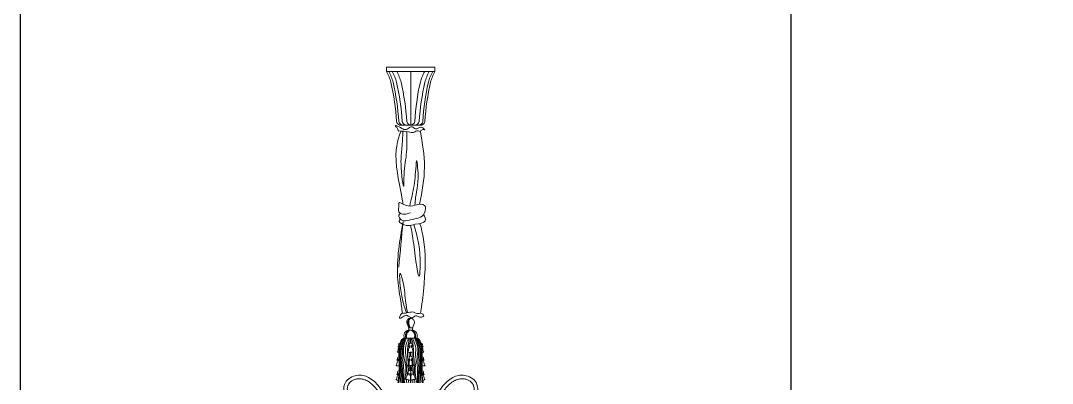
# Model space of a CAD drawing. Header units: inches. Extents: x 258415 to 640093, y 441672 to 945769.
# Drawn here: x 299166 to 299741, y 465417 to 465620 of the extents above; entities that cross this region are included whole.
import ezdxf

# ---------------------------------------------------------------- set-up
doc = ezdxf.new("R2010")
doc.units = ezdxf.units.IN
doc.header["$MEASUREMENT"] = 0
doc.linetypes.add('HIDDEN', pattern=[0.375, 0.25, -0.125])
for name, color, linetype in [('CQ SPOT DETAIL DIMENSION', 9, 'Continuous'), ('CQ-legend tex box', 3, 'Continuous'), ('E-LITE-FIXT-NORM-CEILING', 3, 'Continuous'), ('FURNITURE', 200, 'Continuous')]:
    doc.layers.add(name, color=color, linetype=linetype)
doc.layers.add('Glass', color=4, linetype='Continuous', lineweight=0)
doc.layers.add('GRC', color=41, linetype='Continuous', lineweight=0)

# ---------------------------------------------------------------- blocks, each defined once
blk = doc.blocks.new('chaussette')
at = {"layer": 'FURNITURE', "lineweight": 0}
for points in [[(3306.046574719477, -20045.68049238656, -1.811573916e-07), (3313.225470588218, -20040.89836053093, -1.811573916e-07), (3323.096346574248, -20043.88720241058, -1.811573916e-07), (3329.677071676235, -20040.15115006102, -1.811573916e-07), (3338.800340037322, -20044.48494048292, -1.811573916e-07), (3356.597931184015, -20038.80620151877, -1.811573916e-07), (3360.337027643539, -20038.05899104886, -1.811573916e-07), (3360.037942260149, -20039.55341198869, -1.811573916e-07), (3356.597931184015, -20043.13999194065, -1.811573916e-07), (3354.224907354455, -20047.96877399281, -2.361855704e-07), (3354.205036450085, -20047.92212379628, -1.811573916e-07)], [(3306.046574719477, -20045.68049238656, -1.811573916e-07), (3312.112102494396, -20046.23732062885, -1.811573916e-07), (3314.170986800187, -20048.66198564856, -1.811573916e-07)], [(3314.170986800187, -20048.66198564856, -1.811573916e-07), (3306.532005203044, -20114.91539163831), (3315.546914706253, -20184.17953475285, -1.021109703e-07)], [(3314.170986800187, -20048.66198564856, -1.811573916e-07), (3322.413798894006, -20048.32403698522), (3326.846951243207, -20050.48203052017), (3336.167916524339, -20049.68701615625), (3354.205036450085, -20047.92212379628, -1.811573916e-07)], [(3339.021465660531, -20049.11572680444, -7.39946943e-08), (3340.279970128613, -20091.59542485075), (3344.829539293686, -20135.85880033595), (3345.179636409099, -20149.85640172218), (3350.079514356564, -20109.4653689277), (3348.364588825003, -20079.11088110469), (3346.505015832271, -20048.25046434832, -8.45147419e-08)], [(3333.976640799253, -20187.5169649309, -1.232844883e-07), (3325.891910019012, -20149.55071438101), (3321.651374583395, -20106.47357244927), (3321.298102463887, -20103.29578776195), (3319.177834746078, -20116.007078029), (3323.064886395267, -20171.79551022779), (3324.390479547782, -20185.92264106677, -9.08837163e-08)], [(3332.434594412748, -20200.13179060248, -1.276319446e-07), (3353.072862495661, -20199.51009754398, -3.82895834e-08), (3354.695585909026, -20196.80773053722, -3.82895834e-08), (3354.154628715622, -20186.80889836836, -3.82895834e-08), (3354.154628715622, -20181.94465896868, -3.82895834e-08), (3341.984203115293, -20185.72796217191, -3.82895834e-08), (3323.593450972574, -20185.72698366215, -2.177733281e-07), (3306.284436187854, -20186.26845678577, -3.82895834e-08), (3306.284436187854, -20200.32078643352, -3.82895834e-08), (3332.442054647691, -20213.29217988261, -1.650997575e-07), (3349.827415668893, -20213.29217988482, -3.82895834e-08), (3353.884224202343, -20204.3743369437, -3.82895834e-08), (3351.990948108837, -20200.86128104739, -3.82895834e-08)], [(3308.004196743109, -20203.22031408392, -1.198147134e-07), (3304.932117287749, -20214.64336338821, -3.82895834e-08), (3323.593436541593, -20221.39933393643, -3.82895834e-08), (3350.638777375595, -20218.96721423657, -3.82895834e-08), (3353.203101162594, -20213.73276360264, -3.82895834e-08), (3351.266202478939, -20211.96727137404, -3.82895834e-08), (3352.254833280422, -20211.64842291355, -3.82895834e-08)], [(3346.265071169503, -20216.77806642764, 2.45485651e-08), (3354.40022132623, -20300.97262479839)], [(3307.540844733307, -20391.600676323, -1.811573916e-07), (3313.225470588218, -20394.24428661689, -1.811573916e-07), (3323.096346574248, -20391.25544473724, -1.811573916e-07), (3329.677071676235, -20394.9914970868, -1.811573916e-07), (3338.800340037322, -20390.6577066649, -1.811573916e-07), (3347.000989470053, -20393.49698778591, -1.811573916e-07), (3352.901720545339, -20395.58649735747, -1.811573916e-07), (3352.4535645098, -20392.97461010574, -1.811573916e-07), (3350.904837478104, -20389.39653811056, -1.811573916e-07), (3347.738710204259, -20387.06403746542, -2.361855704e-07), (3347.718839299888, -20387.11068766195, -1.811573916e-07)], [(3307.540844733307, -20391.600676323, -1.811573916e-07), (3310.827452079254, -20387.448948619, -1.811573916e-07), (3314.170986800187, -20386.48066149926, -1.811573916e-07)], [(3314.170986800187, -20386.48066149926, -1.811573916e-07), (3322.413798894006, -20386.8186101626), (3326.846951243207, -20384.66061662765), (3336.167916524339, -20385.45563099157), (3347.718839299888, -20387.11068766195, -1.811573916e-07)]]:
    blk.add_spline(points, degree=3, dxfattribs=at)
for points, knots in [([(3350.698202022694, -20048.66198564821, -1.811573916e-07), (3356.441072907563, -20064.9621469472, 1.58661356e-08), (3366.728061594596, -20094.16001300428, 3.687869719e-07), (3346.245558812653, -20179.03682908166, -5.935482564e-07), (3346.441720960026, -20183.59377585302, -5.10054078e-07)], [0, 0, 0, 0, 66.69233722912706, 119.4634760804531, 119.4634760804531, 119.4634760804531, 119.4634760804531]), ([(3314.869068920442, -20220.20458775169), (3309.675909389103, -20238.02061356687), (3300.495229101219, -20275.78639873601), (3310.176430736947, -20370.96853473483), (3314.170986800187, -20386.48066149926, -1.811573916e-07)], [7.851705752470897, 7.851705752470897, 7.851705752470897, 7.851705752470897, 78.25579741500249, 145.44314636499, 145.44314636499, 145.44314636499, 145.44314636499]), ([(3325.990497792457, -20221.95999830726, 7.955558e-09), (3319.491806051902, -20244.18153836159, 4.0830804e-09), (3312.113516571236, -20272.61106120836), (3316.903983779132, -20338.82367105559), (3326.055176833585, -20259.37360150758), (3330.125445135302, -20233.28821036117), (3332.594197332181, -20223.11680383339)], [6.929288303309227, 6.929288303309227, 6.929288303309227, 6.929288303309227, 83.17515802245137, 101.6255368312711, 160.5566033790075, 195.73678071239, 195.73678071239, 195.73678071239, 195.73678071239]), ([(3346.265071169504, -20216.77806642764, 2.45485651e-08), (3352.384595481557, -20250.9743835283, 1.33721329e-08), (3361.027653458252, -20299.27237798324, -2.4131711e-09), (3351.890341666044, -20355.84236572763), (3348.594666147475, -20377.45107404745), (3347.596283106116, -20386.96093321511, -8.56383019e-08)], [0, 0, 0, 0, 103.070871792522, 145.5746354102439, 170.6189463206208, 170.6189463206208, 170.6189463206208, 170.6189463206208]), ([(3339.93722639444, -20385.36206957429, -7.41064976e-08), (3344.195222308315, -20373.70737233142, -4.12843764e-08), (3350.934083620138, -20355.26221880389, 1.06611226e-08), (3354.07338617574, -20301.22094184463), (3342.520984851315, -20339.61356028448, -2.1357013e-09), (3343.359250703787, -20359.7591314411, 2.36615821e-08), (3339.38916271736, -20378.64888990022, -2.16812204e-08), (3337.989715540591, -20384.57542803763, -3.81565614e-08)], [0, 0, 0, 0, 46.802418400608, 74.0712328144437, 89.4714034643411, 129.853649012188, 147.8063638760538, 147.8063638760538, 147.8063638760538, 147.8063638760538])]:
    blk.add_open_spline(points, degree=3, knots=knots, dxfattribs=at)
blk = doc.blocks.new('tass 32')
at = {"layer": 'FURNITURE', "lineweight": 0, "ltscale": 1000}
for p, q in [((34379.93156182903, 1533.261650482673), (34389.53672703648, 1533.26165048268)), ((34371.05330421824, 1515.233032362128), (34398.41498464727, 1515.233032362128)), ((34384.73414443276, 1474.87589776501), (34384.73414443276, 1483.872440722058)), ((34384.73414443276, 1441.829483035526), (34384.73414443276, 1454.382567747259)), ((34384.73414443276, 1435.38867671485), (34384.73414443276, 1437.049664549275)), ((34384.73414443276, 1415.97294261468), (34384.73414443276, 1433.858100041652))]:
    blk.add_line(p, q, dxfattribs=at)
for points in [[(34384.73414443276, 1559.97294261468, 0.4349751448196316), (34376.13048408975, 1549.7550807695), (34380.70648636588, 1537.998814960345)], [(34384.73414443276, 1559.97294261468, -0.4349751448196316), (34393.33780477577, 1549.7550807695), (34388.76180249964, 1537.998814960345)], [(34379.93156182903, 1533.26165048268, 0.22212779565234), (34371.47280641697, 1526.95241878078, 0.2325605533927818), (34371.05330421824, 1515.233032362128, 0.6477464687390724)], [(34379.93156182903, 1533.26165048268, 0.2829840233453031), (34379.93156182903, 1537.998814960345), (34384.73414443276, 1537.998814960345)], [(34389.53672703648, 1533.26165048268, -0.2829840233453031), (34389.53672703648, 1537.998814960345), (34384.73414443276, 1537.998814960345)], [(34389.53672703648, 1533.26165048268, -0.222127795651059), (34397.99548244852, 1526.95241878078, -0.2325605533927818), (34398.41498464727, 1515.233032362128, -0.6477464687390724)]]:
    blk.add_lwpolyline(points, format="xyb", dxfattribs=at)
for points in [[(34385.52631160356, 1538.049059320074), (34388.7018294813, 1547.785386048959), (34387.88178187727, 1556.271089975205), (34384.91791216574, 1559.540630817148), (34383.1250203017, 1560.023186974409), (34381.61277023261, 1559.252885821766)], [(34387.13543573463, 1537.998814960345), (34390.31095361237, 1547.73514168923), (34389.49090600833, 1556.220845615477), (34386.6377693953, 1559.415618077703), (34384.73414443276, 1560.238320019736), (34383.03831431773, 1560.008602522473)], [(34381.55342551022, 1533.26165048268), (34377.50772984311, 1529.850984160988), (34373.44332681406, 1521.368480512436), (34374.07555250413, 1515.233032362128), (34374.07555250413, 1515.141974522266)], [(34382.04426511584, 1533.26165048268), (34376.51420263593, 1526.963327883859), (34374.61748399384, 1521.458728343266), (34375.50878586093, 1515.233032362128)], [(34382.58183155443, 1533.26165048268), (34377.47027354728, 1526.963327883859), (34375.5735549052, 1521.458728343266), (34376.4648567723, 1515.233032362128)], [(34386.96936147713, 1533.26165048268), (34392.08091948427, 1526.963327883859), (34393.97763812637, 1521.458728343266), (34393.08633625926, 1515.233032362128)], [(34387.50692791572, 1533.26165048268), (34393.03699039563, 1526.963327883859), (34394.93370903772, 1521.458728343266), (34394.04240717062, 1515.233032362128)], [(34387.99776752134, 1533.26165048268), (34392.04346318845, 1529.850984160988), (34396.1078662175, 1521.368480512436), (34395.47564052743, 1515.233032362128), (34395.47564052743, 1515.141974522266)], [(34361.75214861533, 1504.744923768961), (34359.03527843942, 1503.492124777494), (34358.47798612694, 1500.220915219328), (34359.59260816661, 1498.62011346011), (34360.08023426317, 1498.341703016627), (34360.08023426317, 1497.854501884896), (34359.80156939958, 1497.784909560643), (34358.26898747924, 1497.715303520901), (34357.22406907019, 1497.297708428898), (34357.01507042249, 1496.949705661165), (34357.01507042249, 1496.392898489688), (34357.71169516677, 1496.253700125679), (34359.2442770871, 1496.253700125679), (34360.21956669497, 1496.184107801411), (34360.21956669497, 1495.905697357942), (34359.31394330302, 1494.861702770202), (34357.43303030317, 1491.660099251778), (34356.17911324642, 1485.465682903184), (34354.9713534874, 1484.164288456966)], [(34384.73414443276, 1504.365770739808), (34382.01727425684, 1503.112971748342), (34381.45998194436, 1499.841762190175), (34382.57460398405, 1498.240960430958), (34383.06223008062, 1497.962549987474), (34383.06223008062, 1497.475348855743), (34382.78356521702, 1497.40575653149), (34381.25098329668, 1497.336150491748), (34380.20606488763, 1496.918555399745), (34379.99706623993, 1496.570552632012), (34379.99706623993, 1496.013745460535), (34380.69369098421, 1495.874547096526), (34382.22627290453, 1495.874547096526), (34383.2015625124, 1495.804954772258), (34383.2015625124, 1495.526544328793), (34382.29593912045, 1494.482549741049), (34380.4150261206, 1491.280946222625), (34379.16110906386, 1485.086529874032), (34377.15965829518, 1483.608068635105)], [(34384.73414443276, 1504.365770739808), (34387.45101460868, 1503.112971748342), (34388.00830692116, 1499.841762190175), (34386.89368488148, 1498.240960430958), (34386.40605878491, 1497.962549987474), (34386.40605878491, 1497.475348855743), (34386.68472364851, 1497.40575653149), (34388.21730556885, 1497.336150491748), (34389.26222397789, 1496.918555399745), (34389.47122262559, 1496.570552632012), (34389.47122262559, 1496.013745460535), (34388.77459788131, 1495.874547096526), (34387.24201596098, 1495.874547096526), (34386.26672635312, 1495.804954772258), (34386.26672635312, 1495.526544328793), (34387.17234974507, 1494.482549741049), (34389.05326274491, 1491.280946222625), (34390.30717980167, 1485.086529874032), (34391.51493956069, 1483.785135427813)], [(34408.05191477279, 1504.744923768961), (34410.76878494871, 1503.492124777494), (34411.32607726118, 1500.220915219328), (34410.21145522151, 1498.62011346011), (34409.72382912494, 1498.341703016627), (34409.72382912494, 1497.854501884896), (34410.00249398853, 1497.784909560643), (34411.53507590888, 1497.715303520901), (34412.57999431792, 1497.297708428898), (34412.78899296563, 1496.949705661165), (34412.78899296563, 1496.392898489688), (34412.09236822134, 1496.253700125679), (34410.55978630102, 1496.253700125679), (34409.58449669314, 1496.184107801411), (34409.58449669314, 1495.905697357942), (34410.49012008509, 1494.861702770202), (34412.37103308495, 1491.660099251778), (34413.6249501417, 1485.465682903184), (34414.83270990071, 1484.164288456966)], [(34359.33262156463, 1474.528328532175), (34356.6157513887, 1473.275529540708), (34356.05845907623, 1470.004319982541), (34357.1730811159, 1468.403518223324), (34357.66070721247, 1468.12510777984), (34357.66070721247, 1467.637906648109), (34357.38204234888, 1467.568314323856), (34355.84946042854, 1467.498708284114), (34354.80454201949, 1467.081113192111), (34354.59554337179, 1466.733110424378), (34354.59554337179, 1466.176303252902), (34355.29216811607, 1466.037104888892), (34356.82475003639, 1466.037104888892), (34357.80003964427, 1465.967512564624), (34357.80003964427, 1465.689102121156), (34356.89441625231, 1464.645107533415), (34355.01350325246, 1461.443504014991), (34353.75958619572, 1455.249087666398), (34352.55182643669, 1453.94769322018)], [(34377.15965829518, 1483.608068635105), (34383.42343182514, 1484.198781986728), (34385.83144345525, 1483.597330941491), (34391.51493956069, 1483.785135427813)], [(34384.73414443276, 1474.87589776501), (34382.01727425684, 1473.62309877354), (34381.45998194436, 1470.351889215377), (34382.57460398405, 1468.751087456159), (34383.06223008062, 1468.472677012676), (34383.06223008062, 1467.985475880945), (34382.78356521702, 1467.915883556692), (34381.25098329668, 1467.84627751695), (34380.20606488763, 1467.428682424946), (34379.99706623993, 1467.08067965721), (34379.99706623993, 1466.523872485737), (34380.69369098421, 1466.384674121727), (34382.22627290453, 1466.384674121727), (34383.2015625124, 1466.31508179746), (34383.2015625124, 1466.036671353991), (34382.29593912045, 1464.992676766247), (34380.4150261206, 1461.791073247827), (34379.16110906386, 1455.596656899233), (34377.15965829518, 1454.118195660307)], [(34384.73414443276, 1474.87589776501), (34387.45101460868, 1473.62309877354), (34388.00830692116, 1470.351889215377), (34386.89368488148, 1468.751087456159), (34386.40605878491, 1468.472677012676), (34386.40605878491, 1467.985475880945), (34386.68472364851, 1467.915883556692), (34388.21730556885, 1467.84627751695), (34389.26222397789, 1467.428682424946), (34389.47122262559, 1467.08067965721), (34389.47122262559, 1466.523872485737), (34388.77459788131, 1466.384674121727), (34387.24201596098, 1466.384674121727), (34386.26672635312, 1466.31508179746), (34386.26672635312, 1466.036671353991), (34387.17234974507, 1464.992676766247), (34389.05326274491, 1461.791073247827), (34390.30717980167, 1455.596656899233), (34391.51493956069, 1454.295262453015)], [(34410.4714418235, 1474.528328532175), (34413.18831199942, 1473.275529540708), (34413.74560431188, 1470.004319982541), (34412.63098227221, 1468.403518223324), (34412.14335617564, 1468.12510777984), (34412.14335617564, 1467.637906648109), (34412.42202103924, 1467.568314323856), (34413.95460295958, 1467.498708284114), (34414.99952136863, 1467.081113192111), (34415.20852001632, 1466.733110424378), (34415.20852001632, 1466.176303252902), (34414.51189527204, 1466.037104888892), (34412.97931335172, 1466.037104888892), (34412.00402374384, 1465.967512564624), (34412.00402374384, 1465.689102121156), (34412.90964713581, 1464.645107533415), (34414.79056013565, 1461.443504014991), (34416.0444771924, 1455.249087666398), (34417.25223695142, 1453.94769322018)], [(34377.15965829518, 1454.118195660307), (34383.42343182514, 1454.70890901193), (34385.83144345525, 1454.107457966693), (34391.51493956069, 1454.295262453015)], [(34359.36658581955, 1442.804372024988), (34356.64971564362, 1441.551573033517), (34356.09242333116, 1438.280363475354), (34357.20704537083, 1436.679561716137), (34357.6946714674, 1436.401151272654), (34357.6946714674, 1435.913950140923), (34357.4160066038, 1435.84435781667), (34355.88342468346, 1435.774751776927), (34354.83850627441, 1435.357156684924), (34354.62950762672, 1435.009153917188), (34354.62950762672, 1434.452346745715), (34355.326132371, 1434.313148381705), (34356.85871429133, 1434.313148381705), (34357.83400389922, 1434.243556057437), (34357.83400389922, 1433.965145613969), (34356.92838050723, 1432.921151026225), (34355.04746750739, 1429.719547507804), (34353.79355045064, 1423.525131159211), (34352.58579069162, 1422.223736712993)], [(34382.90934520439, 1442.90853728044), (34379.99758173952, 1442.221134639676), (34378.80080225482, 1439.126121625169), (34379.5747669341, 1437.335611295981), (34379.99727690203, 1436.965777668407), (34379.90037592788, 1436.488310241271), (34379.61343702246, 1436.475532825818), (34378.09763011781, 1436.712137498511), (34376.99053113873, 1436.510712591946), (34376.71649266656, 1436.21123091162), (34376.60574752701, 1435.665548091405), (34377.26076892675, 1435.390576847854), (34378.76273166596, 1435.085756782086), (34379.70469469906, 1434.823576395472), (34379.64932076533, 1434.550728264647), (34378.55414727599, 1433.707713759704), (34376.0740356512, 1430.944175243461), (34373.61314331908, 1425.122911564955), (34371.35762334642, 1424.072063113755)], [(34386.55894366113, 1442.90853728044), (34384.14552650444, 1441.140400833905), (34384.24998945181, 1437.823704557846), (34385.66073118165, 1436.476575634817), (34386.19398901706, 1436.300713000703), (34386.29088999119, 1435.823245573578), (34386.03163396074, 1435.699619085812), (34384.54351538692, 1435.326583626964), (34383.60253002529, 1434.709504465394), (34383.46692229558, 1434.326885980838), (34383.57766743513, 1433.781203160626), (34384.28806004067, 1433.78333971477), (34385.79002277989, 1434.088159780542), (34386.75966868799, 1434.213936263924), (34386.8150426217, 1433.941088133099), (34386.13515590387, 1432.737829026235), (34384.92859838031, 1429.22608903806), (34384.93176016985, 1422.906034300325), (34384.00696848563, 1421.390425023186)], [(34386.55894366113, 1442.90853728044), (34389.470707126, 1442.221134639676), (34390.6674866107, 1439.126121625169), (34389.89352193143, 1437.335611295981), (34389.4710119635, 1436.965777668407), (34389.56791293763, 1436.488310241271), (34389.85485184306, 1436.475532825818), (34391.37065874771, 1436.712137498511), (34392.47775772678, 1436.510712591946), (34392.75179619895, 1436.21123091162), (34392.8625413385, 1435.665548091405), (34392.20751993877, 1435.390576847854), (34390.70555719955, 1435.085756782086), (34389.76359416647, 1434.823576395472), (34389.81896810018, 1434.550728264647), (34390.91414158954, 1433.707713759704), (34393.39425321433, 1430.944175243461), (34395.85514554643, 1425.122911564955), (34398.1106655191, 1424.072063113755)], [(34410.43747756856, 1442.804372024988), (34413.15434774449, 1441.551573033517), (34413.71164005696, 1438.280363475354), (34412.59701801729, 1436.679561716137), (34412.10939192072, 1436.401151272654), (34412.10939192072, 1435.913950140923), (34412.38805678432, 1435.84435781667), (34413.92063870465, 1435.774751776927), (34414.96555711371, 1435.357156684924), (34415.1745557614, 1435.009153917188), (34415.1745557614, 1434.452346745715), (34414.47793101712, 1434.313148381705), (34412.9453490968, 1434.313148381705), (34411.97005948892, 1434.243556057437), (34411.97005948892, 1433.965145613969), (34412.87568288089, 1432.921151026225), (34414.75659588073, 1429.719547507804), (34416.01051293747, 1423.525131159211), (34417.2182726965, 1422.223736712993)], [(34398.1106655191, 1424.072063113755), (34391.85454595743, 1423.405152978576), (34389.61426806341, 1422.336781166825), (34384.00696848563, 1421.390425023186)]]:
    blk.add_spline(points, degree=3, dxfattribs=at)
for points, knots in [([(34371.05330421827, 1515.233032362128), (34370.4417918531, 1515.194334646559), (34368.27129965991, 1515.056981594818), (34362.00718333482, 1509.09640350558), (34358.54831934483, 1494.90133582558), (34358.88817689781, 1472.146419032793), (34359.5576685934, 1446.813050729433), (34358.53146425789, 1426.768596154668), (34356.86422726906, 1417.249963012607), (34356.62789631324, 1415.97294261468)], [0, 0, 0, 0, 1.885460433209905, 6.692223058810284, 25.0367696866241, 45.785578579259, 78.0402666419789, 104.1892629364854, 108.2477536239814, 108.2477536239814, 108.2477536239814, 108.2477536239814]), ([(34371.05330421827, 1515.233032362128), (34370.28716754602, 1514.945340368696), (34366.58424529781, 1513.554855979029), (34359.69335000277, 1496.504831927344), (34359.91422533103, 1466.090262567388), (34361.68561583473, 1435.2653820778), (34358.32946372934, 1418.014282033881), (34357.91647488007, 1415.97294261468)], [0, 0, 0, 0, 2.515357248258101, 12.15732473628094, 51.76758420784083, 100.1751599779709, 106.6803853511278, 106.6803853511278, 106.6803853511278, 106.6803853511278]), ([(34371.05330421827, 1515.233032362128), (34370.60568131393, 1514.769110538123), (34367.57270988656, 1511.625702050532), (34363.28526962703, 1496.701841070309), (34361.30780596728, 1475.701340901367), (34364.20921176515, 1449.845503903278), (34365.58381305084, 1431.142123025358), (34365.24797992142, 1419.342195675974), (34365.34190688163, 1415.97294261468)], [0, 0, 0, 0, 2.007033692344966, 13.59911609472178, 46.51406366225078, 68.26355622895605, 94.56706842297949, 105.1049831270816, 105.1049831270816, 105.1049831270816, 105.1049831270816]), ([(34371.9403675884, 1515.233032362128), (34368.92839897156, 1508.382926669706), (34364.08814677855, 1497.374764461496), (34363.41654063309, 1478.29826019661), (34365.95621680782, 1457.854586802059), (34367.44317576507, 1436.19542515029), (34367.20348164564, 1421.504279248362), (34367.08515569696, 1415.97294261468)], [0, 0, 0, 0, 23.11123008400845, 37.13988966296004, 58.93809883155364, 87.56343965213773, 104.848876610696, 104.848876610696, 104.848876610696, 104.848876610696]), ([(34373.33922097115, 1515.233032362128), (34371.51874631163, 1510.945603291802), (34366.83940245572, 1499.925205521918), (34366.48626923737, 1478.809978055084), (34368.91115703669, 1455.905808982992), (34369.95710497397, 1434.342560669698), (34369.30312187943, 1421.60837343178), (34368.96621263866, 1415.97294261468)], [0, 0, 0, 0, 14.46180599183561, 37.17259268581158, 64.6080279992712, 86.81334741938427, 104.4487191221834, 104.4487191221834, 104.4487191221834, 104.4487191221834]), ([(34375.4258816949, 1515.233032362128), (34373.02095807993, 1509.517461976902), (34367.58888278714, 1496.607526509226), (34369.11427841183, 1471.950974517385), (34376.3415555329, 1447.331913030684), (34372.73935908228, 1427.575494116307), (34371.19616939723, 1418.132221921911), (34370.84973629267, 1415.972942614672)], [0, 0, 0, 0, 19.1621698142924, 43.28218516263129, 75.21666799506141, 98.19635111580207, 105.0222436421915, 105.0222436421915, 105.0222436421915, 105.0222436421915]), ([(34380.29565744183, 1515.233032362128), (34377.61782271197, 1509.532757614896), (34371.98697029194, 1497.546429445578), (34374.31869990388, 1477.509558736648), (34375.47995172892, 1457.48456201845), (34376.88169211998, 1443.76637033718), (34376.84216446283, 1436.666247396031), (34376.83934081436, 1436.378662185696)], [0, 0, 0, 0, 19.3131151973031, 40.61090859504925, 61.19517126498659, 82.53009429654992, 83.43085126245354, 83.43085126245354, 83.43085126245354, 83.43085126245354]), ([(34382.64135277071, 1515.233032362128), (34381.63865736211, 1511.744495866954), (34377.88068840112, 1498.669925308746), (34377.69072633318, 1474.823410016474), (34379.73714956244, 1454.106358972465), (34380.05323144709, 1443.242332402882), (34380.07579510783, 1442.277727849348)], [0, 0, 0, 0, 11.32159595755916, 42.43183506425419, 73.45333663441693, 76.47510423659101, 76.47510423659101, 76.47510423659101, 76.47510423659101]), ([(34386.82693609482, 1515.233032362128), (34387.82963150342, 1511.744495866954), (34391.5876004644, 1498.669925308746), (34391.77756253234, 1474.823410016474), (34389.73113930307, 1454.106358972465), (34389.41505741843, 1443.242332402882), (34389.39249375772, 1442.277727849348)], [0, 0, 0, 0, 11.32159595755916, 42.43183506425419, 73.45333663441693, 76.47510423659101, 76.47510423659101, 76.47510423659101, 76.47510423659101]), ([(34389.17263142369, 1515.233032362128), (34391.85046615357, 1509.532757614896), (34397.48131857359, 1497.546429445578), (34395.14958896163, 1477.509558736648), (34393.9883371366, 1457.48456201845), (34392.58659674556, 1443.76637033718), (34392.62612440268, 1436.666247396024), (34392.62894805116, 1436.378662185681)], [0, 0, 0, 0, 19.3131151973031, 40.61090859504925, 61.19517126498659, 82.53009429654992, 83.43085126246079, 83.43085126246079, 83.43085126246079, 83.43085126246079]), ([(34394.04240717062, 1515.233032362128), (34396.44733078558, 1509.517461976902), (34401.87940607839, 1496.607526509226), (34400.3540104537, 1471.950974517385), (34393.12673333263, 1447.331913030684), (34396.72892978325, 1427.575494116307), (34398.27211946828, 1418.132221921911), (34398.61855257285, 1415.972942614672)], [0, 0, 0, 0, 19.1621698142924, 43.28218516263129, 75.21666799506141, 98.19635111580207, 105.0222436421915, 105.0222436421915, 105.0222436421915, 105.0222436421915]), ([(34396.12906789437, 1515.233032362128), (34397.9495425539, 1510.945603291802), (34402.6288864098, 1499.925205521918), (34402.98201962815, 1478.809978055084), (34400.55713182883, 1455.905808982992), (34399.51118389157, 1434.342560669698), (34400.1651669861, 1421.60837343178), (34400.50207622687, 1415.97294261468)], [0, 0, 0, 0, 14.46180599183561, 37.17259268581158, 64.6080279992712, 86.81334741938427, 104.4487191221834, 104.4487191221834, 104.4487191221834, 104.4487191221834]), ([(34397.52792127713, 1515.233032362128), (34400.53988989397, 1508.382926669706), (34405.38014208699, 1497.374764461496), (34406.05174823244, 1478.29826019661), (34403.5120720577, 1457.854586802059), (34402.02511310046, 1436.19542515029), (34402.26480721989, 1421.504279248362), (34402.38313316854, 1415.97294261468)], [0, 0, 0, 0, 23.11123008400845, 37.13988966296004, 58.93809883155364, 87.56343965213773, 104.848876610696, 104.848876610696, 104.848876610696, 104.848876610696]), ([(34398.41498464727, 1515.233032362128), (34399.1811213195, 1514.945340368696), (34402.88404356772, 1513.554855979029), (34409.77493886276, 1496.504831927344), (34409.5540635345, 1466.090262567388), (34407.7826730308, 1435.2653820778), (34411.13882513619, 1418.014282033881), (34411.55181398544, 1415.97294261468)], [0, 0, 0, 0, 2.515357248258101, 12.15732473628094, 51.76758420784083, 100.1751599779709, 106.6803853511278, 106.6803853511278, 106.6803853511278, 106.6803853511278]), ([(34398.41498464727, 1515.233032362128), (34398.8626075516, 1514.769110538123), (34401.89557897896, 1511.625702050532), (34406.1830192385, 1496.701841070309), (34408.16048289823, 1475.701340901367), (34405.25907710037, 1449.845503903278), (34403.88447581469, 1431.142123025358), (34404.22030894414, 1419.342195675974), (34404.1263819839, 1415.97294261468)], [0, 0, 0, 0, 2.007033692344966, 13.59911609472178, 46.51406366225078, 68.26355622895605, 94.56706842297949, 105.1049831270816, 105.1049831270816, 105.1049831270816, 105.1049831270816]), ([(34398.41498464727, 1515.233032362128), (34399.02649701242, 1515.194334646559), (34401.1969892056, 1515.056981594818), (34407.46110553071, 1509.09640350558), (34410.9199695207, 1494.90133582558), (34410.58011196772, 1472.146419032793), (34409.91062027213, 1446.813050729433), (34410.93682460762, 1426.768596154668), (34412.60406159647, 1417.249963012607), (34412.8403925523, 1415.97294261468)], [0, 0, 0, 0, 1.885460433209905, 6.692223058810284, 25.0367696866241, 45.785578579259, 78.0402666419789, 104.1892629364854, 108.2477536239814, 108.2477536239814, 108.2477536239814, 108.2477536239814]), ([(34361.49403554221, 1415.97294261468), (34361.92543523826, 1418.958248692859), (34363.25468647739, 1429.325636476104), (34362.71215620567, 1446.717652473304), (34361.35964409282, 1466.675939475954), (34360.56054899883, 1481.412044473811), (34361.54896571911, 1489.176418521732), (34361.80920865108, 1491.220721724799)], [5.059628473719963, 5.059628473719963, 5.059628473719963, 5.059628473719963, 14.47793314357412, 37.72466455547263, 59.15329093122808, 77.15639000024602, 83.59053987180104, 83.59053987180104, 83.59053987180104, 83.59053987180104]), ([(34381.75592642589, 1484.336476881923), (34381.00142657837, 1472.267011936034), (34380.9250946237, 1458.423328935598), (34382.80723915844, 1444.618501757635), (34383.05599426692, 1442.836433337692)], [32.55234164194312, 32.55234164194312, 32.55234164194312, 32.55234164194312, 70.27253577644339, 75.86641258029712, 75.86641258029712, 75.86641258029712, 75.86641258029712]), ([(34387.7684494799, 1483.417836235199), (34388.46927928909, 1471.655278723221), (34388.50160826987, 1458.118311363865), (34386.66104970707, 1444.618501757628), (34386.41229459859, 1442.836433337685)], [33.50936577338039, 33.50936577338039, 33.50936577338039, 33.50936577338039, 70.27253577644339, 75.86641258030765, 75.86641258030765, 75.86641258030765, 75.86641258030765]), ([(34407.97425332331, 1415.97294261468), (34407.54285362728, 1418.958248692859), (34406.21360238814, 1429.325636476104), (34406.75613265985, 1446.717652473304), (34408.1086447727, 1466.675939475954), (34408.90773986669, 1481.412044473811), (34407.91932314641, 1489.176418521732), (34407.65908021444, 1491.220721724799)], [5.059628473719963, 5.059628473719963, 5.059628473719963, 5.059628473719963, 14.47793314357412, 37.72466455547263, 59.15329093122808, 77.15639000024602, 83.59053987180104, 83.59053987180104, 83.59053987180104, 83.59053987180104]), ([(34383.4564638306, 1434.172960750187), (34383.1431950177, 1434.294028736876), (34382.71045622785, 1434.445370062505), (34382.57882980366, 1433.515884250369), (34384.02745867374, 1432.200418916785), (34385.09825985732, 1428.393317640028), (34383.68427492181, 1424.613093777498), (34384.66100215489, 1422.633806084028), (34384.73414443276, 1422.500366264405)], [16.3034620759218, 16.3034620759218, 16.3034620759218, 16.3034620759218, 17.12461798750492, 17.41462886611744, 18.85427039717954, 22.72222136729348, 29.30561254294669, 29.78764504207889, 29.78764504207889, 29.78764504207889, 29.78764504207889]), ([(34384.73414443278, 1437.049664549296), (34384.48439046377, 1436.759264713917), (34384.02433626827, 1436.436087714297), (34383.23166899605, 1436.446952038877), (34383.05051016179, 1435.802214908046), (34383.82416533689, 1435.593183841509), (34384.31303537471, 1435.516413037225), (34384.73414443275, 1435.388676714858)], [7.456516465747567, 7.456516465747567, 7.456516465747567, 7.456516465747567, 8.604971151221852, 9.189875643491314, 9.697376822378056, 9.996567712248627, 11.38662667719686, 11.38662667719686, 11.38662667719686, 11.38662667719686]), ([(34385.2464861841, 1433.936871157301), (34384.95251157569, 1431.224110260784), (34384.5042340268, 1425.228956169303), (34384.97068599522, 1419.247550518339), (34385.39847352402, 1415.97294261468)], [85.18572000504498, 85.18572000504498, 85.18572000504498, 85.18572000504498, 93.71526733489631, 104.0521158433527, 104.0521158433527, 104.0521158433527, 104.0521158433527]), ([(34386.01182503493, 1434.172960750195), (34386.01189963601, 1434.015560196585), (34385.9205246736, 1433.597555694883), (34385.25159188156, 1433.781540148666), (34384.87297816898, 1433.838701716406), (34384.73414443279, 1433.858100041645)], [13.3335400598297, 13.3335400598297, 13.3335400598297, 13.3335400598297, 13.76967309854884, 14.50966874277694, 14.97082785583752, 14.97082785583752, 14.97082785583752, 14.97082785583752]), ([(34371.35762334642, 1424.072063113755), (34373.52324613671, 1424.129913295226), (34376.54319508773, 1424.210585051947), (34380.35092032875, 1421.892182860247), (34382.60765164715, 1421.584449855556), (34384.06776359125, 1421.476028418387)], [0, 0, 0, 0, 6.553714448064048, 9.13911839196518, 13.63721794060702, 13.63721794060702, 13.63721794060702, 13.63721794060702])]:
    blk.add_open_spline(points, degree=3, knots=knots, dxfattribs=at)
for points in [[(34382.87269708906, 1498.124969628246), (34382.76220285724, 1496.977299169139), (34382.6551808867, 1495.829697599081), (34382.55231526219, 1494.682178490188)], [(34384.73414443276, 1515.604475606014), (34384.30225104022, 1511.734451296572), (34383.87035764768, 1507.86442698714), (34383.46467036042, 1503.994922602131)], [(34384.73414443276, 1515.604475606014), (34385.1660378253, 1511.734451296594), (34385.59793121784, 1507.864426987169), (34386.0036185051, 1503.994922602174)], [(34386.59559177648, 1498.124969628246), (34386.70606553353, 1496.977511834633), (34386.81306831601, 1495.830122904539), (34386.91591641936, 1494.682816402528)], [(34360.47548814268, 1483.942399034837), (34358.68092512276, 1483.62171896745), (34356.82613930509, 1483.893003712201), (34354.9713534874, 1484.164288456966)], [(34409.32857524543, 1483.942399034837), (34411.12313826537, 1483.62171896745), (34412.97792408304, 1483.893003712201), (34414.83270990071, 1484.164288456966)], [(34358.05596109199, 1453.72580379805), (34356.26139807206, 1453.405123730663), (34354.40661225437, 1453.676408475414), (34352.55182643669, 1453.94769322018)], [(34411.74810229613, 1453.72580379805), (34413.54266531606, 1453.405123730663), (34415.39745113374, 1453.676408475414), (34417.25223695142, 1453.94769322018)], [(34376.82682821503, 1435.493540085743), (34376.80585495687, 1434.35435041791), (34376.76628598445, 1433.215730293708), (34376.71042071607, 1432.077609287287)], [(34382.90934520439, 1442.90853728044), (34383.57050490924, 1442.583793846093), (34384.23166461407, 1442.259050411743), (34384.73414443276, 1441.829483035526)], [(34383.91967880019, 1436.502126349867), (34383.97735171462, 1436.044450314875), (34384.03328554887, 1435.586836450067), (34384.08702164491, 1435.129287029143)], [(34385.54861006531, 1436.502126349867), (34385.50913046705, 1436.188827357248), (34385.47046580058, 1435.875557497529), (34385.43276319258, 1435.562317500073)], [(34392.6414606505, 1435.493540085736), (34392.66243390866, 1434.354350417903), (34392.70200288108, 1433.215730293708), (34392.75786814946, 1432.077609287287)], [(34358.08992534691, 1422.001847290859), (34356.29536232699, 1421.681167223476), (34354.44057650931, 1421.952451968227), (34352.58579069162, 1422.223736712993)], [(34376.05535189082, 1423.862360273058), (34375.77506221947, 1421.231078562519), (34375.43706476382, 1418.601564307679), (34375.06992498459, 1415.972942614672)], [(34379.90472845898, 1422.315596568827), (34379.83450610315, 1420.201907413015), (34379.75258457371, 1418.087609542799), (34379.66356994395, 1415.972942614688)], [(34384.66980842239, 1422.621544003439), (34384.56971628478, 1420.403841953917), (34384.35915943371, 1418.187800195777), (34384.0698153415, 1415.97294261468)], [(34389.56356040655, 1422.315596568827), (34389.63378276236, 1420.201907413015), (34389.71570429183, 1418.087609542799), (34389.80471892159, 1415.972942614688)], [(34393.41293697473, 1423.862360273044), (34393.69322664607, 1421.231078562512), (34394.0312241017, 1418.601564307679), (34394.39836388093, 1415.972942614672)], [(34411.7141380412, 1422.001847290859), (34413.50870106113, 1421.681167223476), (34415.36348687881, 1421.952451968227), (34417.2182726965, 1422.223736712993)]]:
    blk.add_open_spline(points, degree=3, dxfattribs=at)
blk = doc.blocks.new('512')
at = {"layer": 'Glass', "lineweight": 0}
for p, q in [((34438.39119842886, 2119.962338316211), (34330.47735337732, 2119.962338316211)), ((34330.47735337732, 2119.962338316211), (34330.47735337732, 2109.962338316211)), ((34438.39119842886, 2109.962338316211), (34438.39119842886, 2119.962338316211)), ((34330.47735337731, 2109.962338316211), (34438.39119842886, 2109.962338316211)), ((34384.43427590308, 2109.962338316211), (34384.43427590308, 1990.102214166903)), ((34361.63649007834, 1989.962338316211), (34382.69268554838, 1989.962338316211)), ((34384.43427590308, 1989.962338316211), (34363.37808043306, 1989.962338316211)), ((34389.31957690434, 1989.962338316211), (34368.2633814343, 1989.962338316211)), ((34371.81437894462, 1989.962338316211), (34392.87057441466, 1989.962338316211)), ((34397.05417286155, 1989.962338316211), (34375.99797739151, 1989.962338316211)), ((34379.54897490183, 1989.962338316211), (34400.60517037187, 1989.962338316211)), ((34380.43427590308, 1989.962338316211), (34388.43427590308, 1989.962338316211)), ((34384.43427590308, 1989.962338316211), (34405.49047137313, 1989.962338316211)), ((34407.23206172783, 1989.962338316211), (34386.17586625778, 1989.962338316211))]:
    blk.add_line(p, q, dxfattribs=at)
for centre, radius, start, end in [((34254.38059665838, 2065.266577097006), 88.2520677044182, 13.75093792830769, 30.42803159972569), ((34259.26589765963, 2065.266577097006), 88.2520677044182, 13.75093792830769, 30.42803159972569), ((34267.00049361683, 2065.266577097006), 88.2520677044182, 13.75093792830769, 30.42803159972569), ((34277.17838248312, 2065.266577097006), 88.2520677044182, 13.75093792830769, 30.42803159972569), ((34491.69016932306, 2065.266577097006), 88.2520677044182, 149.5719684002743, 166.2490620716923), ((34501.86805818933, 2065.266577097006), 88.2520677044182, 149.5719684002743, 166.2490620716923), ((34509.60265414654, 2065.266577097006), 88.2520677044182, 149.5719684002743, 166.2490620716923), ((34514.48795514779, 2065.266577097006), 88.2520677044182, 149.5719684002743, 166.2490620716923), ((33834.22872184964, 1968.593333295552), 519.3753225229257, 3.291324271147976, 13.09250458106513), ((33839.11402285089, 1968.593333295552), 519.3753225229257, 3.291324271147976, 13.09250458106513), ((33846.8486188081, 1968.593333295552), 519.3753225229257, 3.291324271147976, 13.09250458106513), ((33857.02650767438, 1968.593333295552), 519.3753225229257, 3.291324271147976, 13.09250458106513), ((34911.84204413179, 1968.593333295552), 519.3753225229257, 166.9074954189349, 176.708675728852), ((34922.01993299807, 1968.593333295552), 519.3753225229257, 166.9074954189349, 176.708675728852), ((34929.75452895528, 1968.593333295552), 519.3753225229257, 166.9074954189349, 176.708675728852), ((34934.63982995653, 1968.593333295552), 519.3753225229257, 166.9074954189349, 176.708675728852), ((34363.37808043306, 2000.874522950348), 10.91218463413679, 193.0412860861915, 270), ((34368.2633814343, 2000.874522950348), 10.91218463413679, 193.0412860861915, 270), ((34375.99797739151, 2000.874522950348), 10.91218463413679, 193.0412860861915, 270), ((34386.17586625778, 2000.874522950348), 10.91218463413679, 193.0412860861915, 270), ((34382.69268554838, 2000.874522950348), 10.91218463413679, 270, 346.9587139138086), ((34392.87057441466, 2000.874522950348), 10.91218463413679, 270, 346.9587139138086), ((34400.60517037187, 2000.874522950348), 10.91218463413679, 270, 346.9587139138086), ((34405.49047137313, 2000.874522950348), 10.91218463413679, 270, 346.9587139138086)]:
    blk.add_arc(centre, radius, start, end, dxfattribs=at)
for points, knots in [([(34272.93115695899, 1380.801889977048), (34270.1774978449, 1375.784621916723), (34260.74821883959, 1371.471314138464), (34241.90105458401, 1378.278181767403), (34233.26446735334, 1395.916231060021), (34236.96337611852, 1421.584950569583), (34262.99256246069, 1436.043058066335), (34293.41964085199, 1429.212832336533), (34327.60579366359, 1395.207231625657), (34357.20221612101, 1306.594749825808), (34365.63765161555, 1226.553059823642), (34369.27019207793, 1173.327142684095)], [445.8472463346648, 445.8472463346648, 445.8472463346648, 445.8472463346648, 460.0936663669342, 474.3673383454505, 495.875307046183, 515.1046363875654, 545.5253694409239, 572.1865819206528, 603.8032632246454, 685.281331460773, 845.3288882004318, 845.3288882004318, 845.3288882004318, 845.3288882004318]), ([(34495.93739484732, 1380.801889977048), (34498.69105396142, 1375.784621916723), (34508.12033296673, 1371.471314138464), (34526.96749722232, 1378.278181767403), (34535.60408445299, 1395.916231060021), (34531.9051756878, 1421.584950569583), (34505.87598934562, 1436.043058066335), (34475.44891095434, 1429.212832336533), (34441.26275814272, 1395.207231625657), (34411.66633568531, 1306.594749825808), (34403.23090019078, 1226.553059823642), (34399.59835972838, 1173.327142684095)], [445.8472463346648, 445.8472463346648, 445.8472463346648, 445.8472463346648, 460.0936663669342, 474.3673383454505, 495.875307046183, 515.1046363875654, 545.5253694409239, 572.1865819206528, 603.8032632246454, 685.281331460773, 845.3288882004318, 845.3288882004318, 845.3288882004318, 845.3288882004318]), ([(34360.44141605429, 1173.327142684094), (34360.09446062098, 1189.342152936976), (34359.72920179927, 1194.001101606526), (34358.34119610839, 1210.673615794462), (34357.19246600947, 1222.66223722063), (34353.100155931, 1258.521302055712), (34349.5102071883, 1282.284192795906), (34343.17085557721, 1312.269230195898), (34341.71281167069, 1318.664667734797), (34339.13359451058, 1329.135708368269), (34338.08166187715, 1333.223909234743), (34335.86944263554, 1341.333655509322), (34334.70622475437, 1345.358078053264), (34330.98324861618, 1357.288258927238), (34328.18958464666, 1365.050061074681), (34321.66410333901, 1379.925319238501), (34317.93349724188, 1387.037585760357), (34311.77996221165, 1396.473430456702), (34309.87347993858, 1399.159218902375), (34305.22045408055, 1405.145677565916), (34302.42650064839, 1408.343741685149), (34296.50121127204, 1414.059045002964), (34293.37278324462, 1416.574219992497), (34288.49938433744, 1419.607362409223), (34286.88950502616, 1420.480923312497), (34283.56815575313, 1422.01133467576), (34281.86064373406, 1422.666859066306), (34277.46229337274, 1424.01484888458), (34274.73741931197, 1424.537590422228), (34270.43076070927, 1424.836665557325), (34268.84787750326, 1424.834297709564), (34266.23803850609, 1424.632461100894), (34265.20907879833, 1424.501154213924), (34263.14285426984, 1424.12952075944), (34262.10850864238, 1423.889799352189), (34258.88373536087, 1422.971052787357), (34256.73711327206, 1422.102668155642), (34252.79421234179, 1419.967980143007), (34250.99966347279, 1418.702678236402), (34248.28431518598, 1416.209825756), (34247.25751289885, 1415.038047586705), (34246.11381354992, 1413.375594059683), (34245.83889525261, 1412.936721295146), (34245.26111008906, 1411.916974291088), (34244.96560472225, 1411.31852654719), (34244.43009986096, 1410.065438672211), (34244.19120784369, 1409.41273811108), (34243.56636205259, 1407.38872563029), (34243.27285945367, 1405.950871266467), (34242.95073167723, 1402.988190735056), (34242.92221486476, 1401.463899981826), (34243.1014910741, 1398.840798183849), (34243.24769072228, 1397.73567132333), (34243.7988385041, 1394.957749464495), (34244.30784659378, 1393.33595344323), (34245.64134078718, 1390.3585943647), (34246.4634438234, 1389.003439082352), (34248.03401215037, 1387.063215002504), (34248.68370082673, 1386.38453178325), (34249.9690661267, 1385.259289672888), (34250.57828900922, 1384.795276716225), (34251.91287225384, 1383.921288830005), (34252.63341046828, 1383.51530527556), (34254.45986885996, 1382.643173434199), (34255.59519236741, 1382.231310998434), (34257.80910182314, 1381.674865975007), (34258.88609612515, 1381.531142824434), (34260.81966393338, 1381.502348673025), (34261.67738857574, 1381.615606340513), (34262.88459519478, 1381.952734352438), (34263.30898072708, 1382.126486868687), (34264.0680243699, 1382.542115183881), (34264.4043884498, 1382.782853292733), (34265.04789840893, 1383.382722724364), (34265.35721880534, 1383.74336224869), (34265.74817163203, 1384.353715317201), (34265.83352751788, 1384.497085631411), (34265.91798645323, 1384.650972914181)], [55.54187756550994, 55.54187756550994, 55.54187756550994, 55.54187756550994, 69.63484942207275, 69.63484942207275, 106.0226687488326, 106.0226687488326, 178.7983074023523, 178.7983074023523, 198.5826761129298, 198.5826761129298, 211.2640393980994, 211.2640393980994, 223.9454026832691, 223.9454026832691, 249.3081292536084, 249.3081292536084, 274.6708558239477, 274.6708558239477, 285.1543286286179, 285.1543286286179, 298.7648879369552, 298.7648879369552, 312.3754472452926, 312.3754472452926, 318.8547764538347, 318.8547764538347, 325.3341056623769, 325.3341056623769, 335.2930945038583, 335.2930945038583, 341.080330739814, 341.080330739814, 344.8764629796881, 344.8764629796881, 348.6725952195623, 348.6725952195623, 356.8471811264032, 356.8471811264032, 365.0217670332438, 365.0217670332438, 371.3781464914932, 371.3781464914932, 373.6057699322913, 373.6057699322913, 376.4692426346959, 376.4692426346959, 379.3327153371008, 379.3327153371008, 385.0596607419102, 385.0596607419102, 390.7866061467196, 390.7866061467196, 394.9739703831302, 394.9739703831302, 401.6706985017356, 401.6706985017356, 408.3674266203408, 408.3674266203408, 412.4181033404546, 412.4181033404546, 415.6373708248796, 415.6373708248796, 418.8566383093047, 418.8566383093047, 423.5017475207733, 423.5017475207733, 428.1468567322421, 428.1468567322421, 432.7919659437108, 432.7919659437108, 435.9168799161379, 435.9168799161379, 439.041793888565, 439.041793888565, 442.1667078609921, 442.1667078609921, 443.0468266669773, 443.0468266669773, 443.0468266669773, 443.0468266669773]), ([(34408.42713575202, 1173.327142684094), (34408.77409118534, 1189.342152936976), (34409.13935000703, 1194.001101606526), (34410.52735569793, 1210.673615794462), (34411.67608579686, 1222.66223722063), (34415.76839587531, 1258.521302055712), (34419.35834461801, 1282.284192795906), (34425.69769622912, 1312.269230195898), (34427.15574013563, 1318.664667734797), (34429.73495729574, 1329.135708368269), (34430.78688992917, 1333.223909234743), (34432.99910917076, 1341.333655509322), (34434.16232705195, 1345.358078053264), (34437.88530319012, 1357.288258927238), (34440.67896715966, 1365.050061074681), (34447.2044484673, 1379.925319238501), (34450.93505456443, 1387.037585760357), (34457.08858959466, 1396.473430456702), (34458.99507186775, 1399.159218902375), (34463.64809772576, 1405.145677565916), (34466.44205115793, 1408.343741685149), (34472.36734053429, 1414.059045002964), (34475.49576856171, 1416.574219992497), (34480.36916746887, 1419.607362409223), (34481.97904678015, 1420.480923312497), (34485.30039605319, 1422.01133467576), (34487.00790807225, 1422.666859066306), (34491.40625843358, 1424.01484888458), (34494.13113249435, 1424.537590422228), (34498.43779109704, 1424.836665557325), (34500.02067430305, 1424.834297709564), (34502.63051330022, 1424.632461100894), (34503.65947300798, 1424.501154213924), (34505.72569753648, 1424.12952075944), (34506.76004316392, 1423.889799352189), (34509.98481644544, 1422.971052787357), (34512.13143853427, 1422.102668155642), (34516.07433946453, 1419.967980143007), (34517.86888833352, 1418.702678236402), (34520.58423662034, 1416.209825756), (34521.61103890747, 1415.038047586705), (34522.75473825639, 1413.375594059683), (34523.0296565537, 1412.936721295146), (34523.60744171727, 1411.916974291088), (34523.90294708407, 1411.31852654719), (34524.43845194535, 1410.065438672211), (34524.67734396263, 1409.41273811108), (34525.30218975372, 1407.38872563029), (34525.59569235265, 1405.950871266467), (34525.91782012909, 1402.988190735056), (34525.94633694155, 1401.463899981826), (34525.76706073221, 1398.840798183849), (34525.62086108404, 1397.73567132333), (34525.06971330221, 1394.957749464495), (34524.56070521254, 1393.33595344323), (34523.22721101913, 1390.3585943647), (34522.40510798292, 1389.003439082352), (34520.83453965595, 1387.063215002504), (34520.18485097958, 1386.38453178325), (34518.89948567961, 1385.259289672888), (34518.2902627971, 1384.795276716225), (34516.95567955247, 1383.921288830005), (34516.23514133803, 1383.51530527556), (34514.40868294636, 1382.643173434199), (34513.27335943888, 1382.231310998434), (34511.05944998317, 1381.674865975007), (34509.98245568117, 1381.531142824434), (34508.04888787294, 1381.502348673025), (34507.19116323058, 1381.615606340513), (34505.98395661153, 1381.952734352438), (34505.55957107924, 1382.126486868687), (34504.80052743641, 1382.542115183881), (34504.46416335652, 1382.782853292733), (34503.82065339739, 1383.382722724364), (34503.51133300098, 1383.74336224869), (34503.12038017429, 1384.353715317201), (34503.03502428843, 1384.497085631411), (34502.95056535309, 1384.650972914181)], [55.54187756550994, 55.54187756550994, 55.54187756550994, 55.54187756550994, 69.63484942207275, 69.63484942207275, 106.0226687488326, 106.0226687488326, 178.7983074023523, 178.7983074023523, 198.5826761129298, 198.5826761129298, 211.2640393980994, 211.2640393980994, 223.9454026832691, 223.9454026832691, 249.3081292536084, 249.3081292536084, 274.6708558239477, 274.6708558239477, 285.1543286286179, 285.1543286286179, 298.7648879369552, 298.7648879369552, 312.3754472452926, 312.3754472452926, 318.8547764538347, 318.8547764538347, 325.3341056623769, 325.3341056623769, 335.2930945038583, 335.2930945038583, 341.080330739814, 341.080330739814, 344.8764629796881, 344.8764629796881, 348.6725952195623, 348.6725952195623, 356.8471811264032, 356.8471811264032, 365.0217670332438, 365.0217670332438, 371.3781464914932, 371.3781464914932, 373.6057699322913, 373.6057699322913, 376.4692426346959, 376.4692426346959, 379.3327153371008, 379.3327153371008, 385.0596607419102, 385.0596607419102, 390.7866061467196, 390.7866061467196, 394.9739703831302, 394.9739703831302, 401.6706985017356, 401.6706985017356, 408.3674266203408, 408.3674266203408, 412.4181033404546, 412.4181033404546, 415.6373708248796, 415.6373708248796, 418.8566383093047, 418.8566383093047, 423.5017475207733, 423.5017475207733, 428.1468567322421, 428.1468567322421, 432.7919659437108, 432.7919659437108, 435.9168799161379, 435.9168799161379, 439.041793888565, 439.041793888565, 442.1667078609921, 442.1667078609921, 443.0468266669773, 443.0468266669773, 443.0468266669773, 443.0468266669773])]:
    blk.add_open_spline(points, degree=3, knots=knots, dxfattribs=at)
blk.add_blockref('tass 32', (0, 0))
at = {"layer": 'GRC', "color": 4, "xscale": 1.199999999999999, "yscale": 1.199999999999999, "zscale": 1.199999999999999}
blk.add_blockref('chaussette', (30385.93239379884, 26034.88908046896, 1.35471386e-08), dxfattribs=at)
blk = doc.blocks.new('SMDS')
at = {"layer": 'CQ-legend tex box'}
blk.add_line((385062.6082529332, 480186.0707482763), (385062.5921874042, 476464.2475974309), dxfattribs=at)
blk.add_lwpolyline([(384632.872306595, 472716.6493314065), (384632.872306595, 480364.080525012), (386097.2264422349, 480364.080525012), (386097.201828439, 472716.6476624769)], dxfattribs=at)
at = {"layer": 'E-LITE-FIXT-NORM-CEILING', "linetype": 'HIDDEN', "xscale": -0.25, "yscale": 0.25, "zscale": 0.25, "rotation": 359.9999999999999}
blk.add_blockref('512', (393446.6127677489, 478381.0883203208), dxfattribs=at)

msp = doc.modelspace()

# ---------------------------------------------------------------- block references
at = {"layer": 'CQ SPOT DETAIL DIMENSION'}
msp.add_blockref('SMDS', (-85467.1891263231, -13317.36803634645), dxfattribs=at)

doc.saveas('drawing.dxf')
